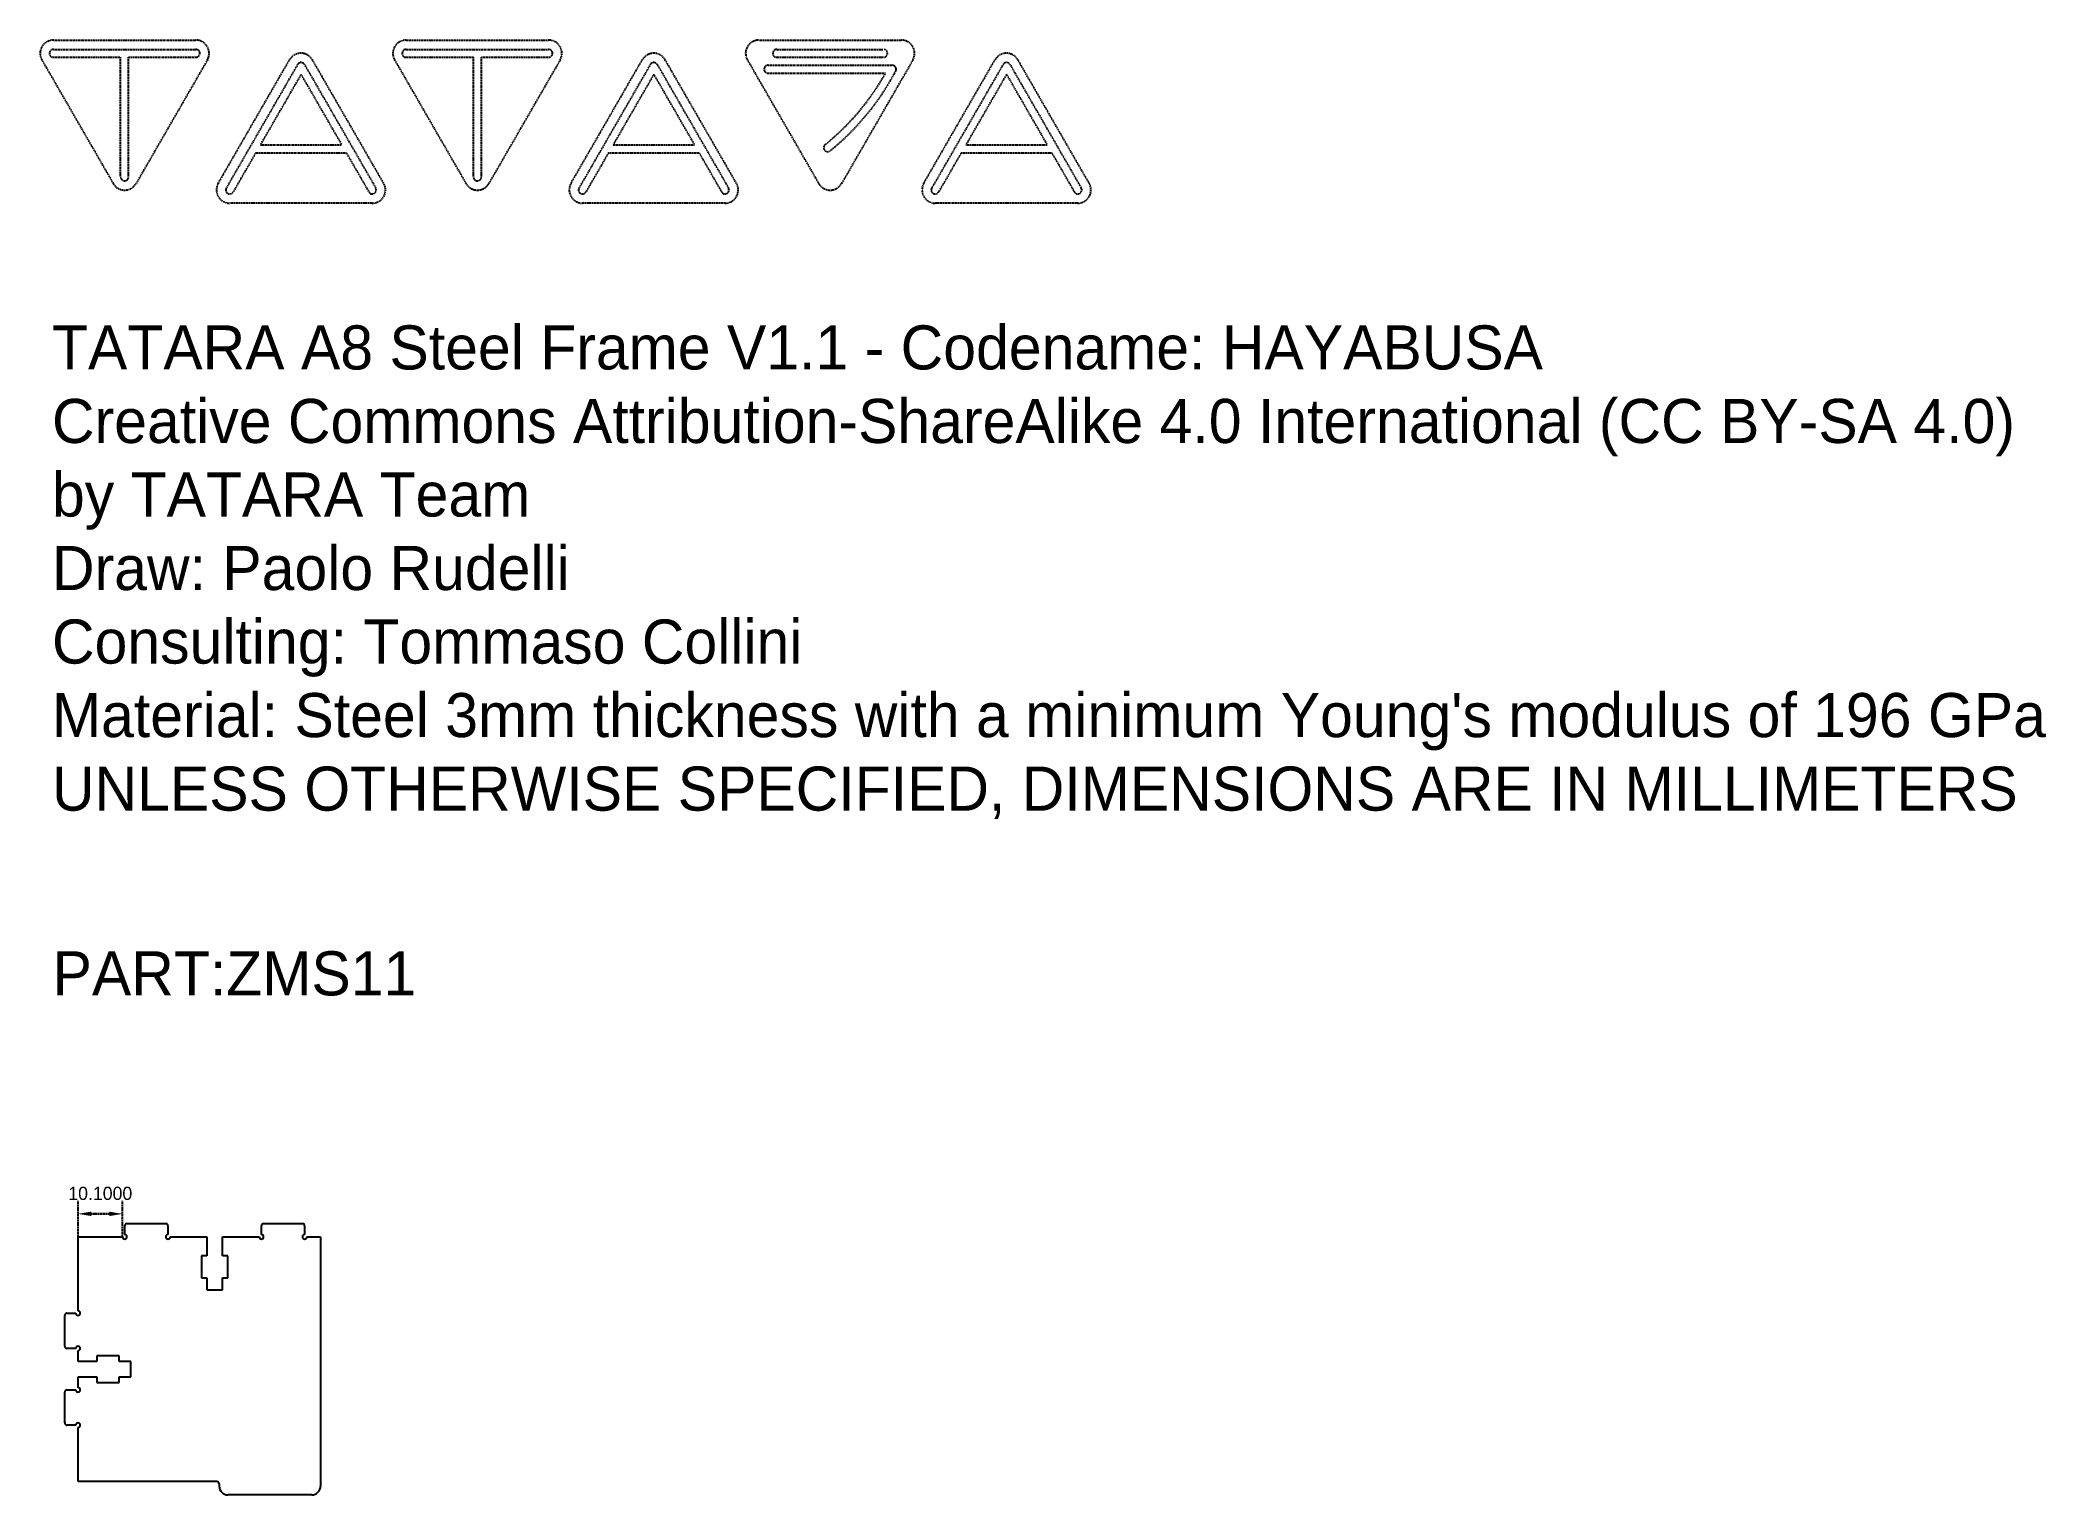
# Model space of a CAD drawing. Header units: inches. Extents: x 231 to 686, y -5 to 325.
import ezdxf

# ---------------------------------------------------------------- set-up
doc = ezdxf.new("R2010")
doc.units = ezdxf.units.IN
doc.header["$MEASUREMENT"] = 0
doc.linetypes.add('HIDDEN', pattern=[0.15, 0.1, -0.05])
doc.layers.get('Defpoints').update_dxf_attribs({"linetype": 'CONTINUOUS'})
for name, color, linetype in [('NOTE', 3, 'CONTINUOUS'), ('QUOTE', 6, 'HIDDEN'), ('TATARA LOGO', 2, 'HIDDEN'), ('VISIBLE', 7, 'CONTINUOUS')]:
    doc.layers.add(name, color=color, linetype=linetype)
doc.dimstyles.get("Standard").update_dxf_attribs({"dimtxt": 0.18, "dimasz": 0.18, "dimexe": 0.18, "dimexo": 0.0625, "dimgap": 0.09, "dimtad": 0, "dimtih": 1, "dimtoh": 1, "dimdec": 4, "dimzin": 0, "dimdsep": 46, "dimtxsty": 'Standard', "dimcen": 0.09, "dimadec": 0, "dimazin": 0, "dimtfac": 1, "dimtdec": 4, "dimtofl": 0, "dimtmove": 0, "dimatfit": 3, "dimfxl": 1, "dimtolj": 1, "dimtzin": 0, "dimarcsym": 0})

# ---------------------------------------------------------------- blocks, each defined once
blk = doc.blocks.new('*D3')
at = {"layer": 'Defpoints', "color": 0}
for p in [(249.5, 58.71), (239.4, 53.5), (249.5, 53.5)]:
    blk.add_point(p, dxfattribs=at)
at = {"layer": 'QUOTE', "color": 0, "lineweight": -2}
for p, q in [((239.4, 53.56), (239.4, 61.71)), ((249.5, 53.56), (249.5, 61.71)), ((242.4, 58.71), (246.5, 58.71)), ((246.5, 58.71), (242.4, 58.71))]:
    blk.add_line(p, q, dxfattribs=at)
at = {"layer": 'QUOTE', "color": 0}
for points in [[(242.4, 59.21), (242.4, 58.21), (239.4, 58.71)], [(246.5, 58.21), (246.5, 59.21), (249.5, 58.71)]]:
    blk.add_solid(points, dxfattribs=at)
at = {"layer": 'QUOTE', "color": 0, "insert": (244.45, 63.34), "char_height": 3, "attachment_point": 5}
blk.add_mtext('\\A1;10.1000', dxfattribs=at)

msp = doc.modelspace()

# ---------------------------------------------------------------- linework, layer by layer
at = {"layer": 'TATARA LOGO'}
for p, q in [((233.80333, 324.80671), (266.13495, 324.80671)), ((313.80333, 324.80671), (346.13495, 324.80671)), ((393.80333, 324.80671), (426.13495, 324.80671)), ((231.20526, 320.30671), (247.37106, 292.30671)), ((233.80333, 322.70671), (266.13495, 322.70671)), ((233.80333, 320.90671), (249.06914, 320.90671)), ((249.06914, 293.80671), (249.06914, 320.90671)), ((250.86914, 320.90671), (266.13495, 320.90671)), ((250.86914, 293.80671), (250.86914, 320.90671)), ((268.73302, 320.30671), (252.56722, 292.30671)), ((271.20526, 292.34004), (287.37106, 320.34004)), ((289.18972, 319.29004), (273.02391, 291.29004)), ((290.74856, 319.29004), (306.91437, 291.29004)), ((308.73302, 292.34004), (292.56722, 320.34004)), ((311.20526, 320.30671), (327.37106, 292.30671)), ((313.80333, 322.70671), (346.13495, 322.70671)), ((313.80333, 320.90671), (329.06914, 320.90671)), ((329.06914, 293.80671), (329.06914, 320.90671)), ((330.86914, 293.80671), (330.86914, 320.90671)), ((330.86914, 320.90671), (346.13495, 320.90671)), ((348.73302, 320.30671), (332.56722, 292.30671)), ((351.20526, 292.34004), (367.37106, 320.34004)), ((369.18972, 319.29004), (353.02391, 291.29004)), ((370.74856, 319.29004), (386.91437, 291.29004)), ((388.73302, 292.34004), (372.56722, 320.34004)), ((391.20526, 320.30671), (407.37106, 292.30671)), ((395.88179, 319.10671), (424.05649, 319.10671)), ((397.85933, 322.70671), (422.07895, 322.70671)), ((397.85933, 320.90671), (422.07895, 320.90671)), ((428.73302, 320.30671), (412.56722, 292.30671)), ((431.20526, 292.34004), (447.37106, 320.34004)), ((449.18972, 319.29004), (433.02391, 291.29004)), ((450.74856, 319.29004), (466.91437, 291.29004)), ((468.73302, 292.34004), (452.56722, 320.34004)), ((289.96914, 317.04004), (280.75078, 301.07337)), ((289.96914, 317.04004), (299.1875, 301.07337)), ((369.96914, 317.04004), (360.75078, 301.07337)), ((369.96914, 317.04004), (379.1875, 301.07337)), ((395.88179, 317.30671), (422.54075, 317.30671)), ((449.96914, 317.04004), (440.75078, 301.07337)), ((449.96914, 317.04004), (459.1875, 301.07337)), ((280.75078, 301.07337), (299.1875, 301.07337)), ((360.75078, 301.07337), (379.1875, 301.07337)), ((440.75078, 301.07337), (459.1875, 301.07337)), ((279.71155, 299.27337), (274.58275, 290.39003)), ((279.71155, 299.27337), (300.22673, 299.27337)), ((300.22673, 299.27337), (305.35552, 290.39004)), ((359.71155, 299.27337), (354.58275, 290.39003)), ((359.71155, 299.27337), (380.22673, 299.27337)), ((380.22673, 299.27337), (385.35552, 290.39004)), ((439.71155, 299.27337), (434.58275, 290.39003)), ((439.71155, 299.27337), (460.22673, 299.27337)), ((460.22673, 299.27337), (465.35552, 290.39004)), ((306.13495, 287.84004), (273.80333, 287.84004)), ((386.13495, 287.84004), (353.80333, 287.84004)), ((466.13495, 287.84004), (433.80333, 287.84004))]:
    msp.add_line(p, q, dxfattribs=at)
for centre, radius, start, end in [((233.80333, 321.80671), 3, 90, 210), ((266.13495, 321.80671), 3, 330, 90), ((313.80333, 321.80671), 3, 90, 210), ((346.13495, 321.80671), 3, 330, 90), ((393.80333, 321.80671), 3, 90, 210), ((426.13495, 321.80671), 3, 330, 90), ((233.80333, 321.80671), 0.9, 90, 270), ((266.13495, 321.80671), 0.9, 270, 90), ((289.96914, 318.84004), 3, 30, 150), ((289.96914, 318.84004), 0.9, 30, 149.9999972), ((313.80333, 321.80671), 0.9, 90, 270), ((346.13495, 321.80671), 0.9, 270, 90), ((346.13495, 321.80671), 0.9, 270, 90), ((369.96914, 318.84004), 3, 30, 150), ((369.96914, 318.84004), 0.9, 30, 149.9999972), ((395.88179, 318.20671), 0.9, 90, 270), ((397.85933, 321.80671), 0.9, 90, 270), ((422.07895, 321.80671), 0.9, 270, 90), ((424.05649, 318.20671), 0.9, 329.9999988, 90), ((449.96914, 318.84004), 3, 30, 150), ((449.96914, 318.84004), 0.9, 30, 149.9999972), ((373.56493, 344.84024), 56.18474, 308.8897527, 330.6559013), ((373.56493, 344.84024), 57.98474, 308.8897527, 332.1550619), ((409.4041, 300.40801), 0.9, 128.8897527, 308.8897527), ((249.96914, 293.80671), 3, 210, 330), ((249.96914, 293.80671), 0.9, 180, 0), ((273.80333, 290.84004), 3, 150, 270), ((273.80333, 290.84004), 0.9, 149.9999972, 329.9991008), ((306.13495, 290.84004), 0.9, 210, 30), ((306.13495, 290.84004), 3, 270, 30), ((329.96914, 293.80671), 3, 210, 330), ((329.96914, 293.80671), 0.9, 180, 0), ((353.80333, 290.84004), 3, 150, 270), ((353.80333, 290.84004), 0.9, 149.9999972, 329.9991008), ((386.13495, 290.84004), 0.9, 210, 30), ((386.13495, 290.84004), 3, 270, 30), ((409.96914, 293.80671), 3, 210, 330), ((433.80333, 290.84004), 3, 150, 270), ((433.80333, 290.84004), 0.9, 149.9999972, 329.9991008), ((466.13495, 290.84004), 0.9, 210, 30), ((466.13495, 290.84004), 3, 270, 30)]:
    msp.add_arc(centre, radius, start, end, dxfattribs=at)
at = {"layer": 'VISIBLE'}
for p, q in [((249.99999, 54), (249.99999, 56)), ((250.49999, 56.5), (259.29999, 56.5)), ((259.79999, 56), (259.79999, 54)), ((280.99999, 54), (280.99999, 56)), ((281.49999, 56.5), (290.29999, 56.5)), ((290.79999, 56), (290.79999, 54)), ((239.39999, 53.5), (249.49999, 53.5)), ((239.39999, 36.7), (239.39999, 53.5)), ((260.29999, 53.5), (268.64999, 53.5)), ((268.64999, 53.5), (268.64999, 49.2)), ((272.14999, 53.5), (280.49999, 53.5)), ((272.14999, 49.2), (272.14999, 53.5)), ((291.29999, 53.5), (294.39999, 53.5)), ((294.39999, 53.5), (294.39999, -3)), ((267.39999, 49.2), (267.39999, 44.2)), ((268.64999, 49.2), (267.39999, 49.2)), ((273.39999, 49.2), (272.14999, 49.2)), ((273.39999, 44.2), (273.39999, 49.2)), ((267.39999, 44.2), (268.64999, 44.2)), ((268.64999, 44.2), (268.64999, 41.5)), ((268.64999, 41.5), (272.14999, 41.5)), ((272.14999, 44.2), (273.39999, 44.2)), ((272.14999, 41.5), (272.14999, 44.2)), ((236.39999, 28.7), (236.39999, 35.7)), ((236.89999, 36.2), (238.89999, 36.2)), ((238.89999, 28.2), (236.89999, 28.2)), ((239.39999, 25.25), (239.39999, 27.7)), ((243.69999, 25.25), (239.39999, 25.25)), ((243.69999, 26.5), (243.69999, 25.25)), ((248.69999, 26.5), (243.69999, 26.5)), ((248.69999, 25.25), (248.69999, 26.5)), ((251.39999, 25.25), (248.69999, 25.25)), ((251.39999, 21.75), (251.39999, 25.25)), ((236.4, 11.3), (236.4, 18.3)), ((236.9, 18.8), (238.89999, 18.8)), ((239.39999, 21.75), (243.69999, 21.75)), ((239.39999, 19.3), (239.39999, 21.75)), ((243.69999, 21.75), (243.69999, 20.5)), ((243.69999, 20.5), (248.69999, 20.5)), ((248.69999, 21.75), (251.39999, 21.75)), ((248.69999, 20.5), (248.69999, 21.75)), ((238.89999, 10.8), (236.9, 10.8)), ((239.39999, -2), (239.39999, 10.3)), ((270.90462, -2), (239.39999, -2)), ((271.4046, -2.49536), (271.40946, -3.01858)), ((292.39999, -5), (273.40937, -5))]:
    msp.add_line(p, q, dxfattribs=at)
for centre, radius, start, end in [((250.49999, 56), 0.5, 90, 180), ((259.29999, 56), 0.5, 0, 90), ((281.49999, 56), 0.5, 90, 180), ((290.29999, 56), 0.5, 0, 90), ((249.99999, 53.5), 0.5, 180, 90), ((259.79999, 53.5), 0.5, 90, 0), ((280.99999, 53.5), 0.5, 180, 90), ((290.79999, 53.5), 0.5, 90, 0), ((239.39999, 36.2), 0.5, 180, 90), ((236.89999, 35.7), 0.5, 90, 180), ((236.89999, 28.7), 0.5, 180, 270), ((239.39999, 28.2), 0.5, 270, 180), ((236.9, 18.3), 0.5, 90, 180), ((239.39999, 18.8), 0.5, 180, 90), ((236.9, 11.3), 0.5, 180, 270), ((239.39999, 10.8), 0.5, 270, 180), ((270.90462, -2.5), 0.5, 0.5323387, 90), ((273.40937, -3), 2, 180.5323387, 270), ((292.39999, -3), 2, 270.0001521, 0)]:
    msp.add_arc(centre, radius, start, end, dxfattribs=at)

# ---------------------------------------------------------------- texts
at = {"layer": 'NOTE', "char_height": 10, "width": 1231.3748319, "attachment_point": 1}
for s, insert in [("{\\pxsm1;TATARA A8 Steel Frame V1.1 - Codename: HAYABUSA\\PCreative Commons Attribution-ShareAlike 4.0 International (CC BY-SA 4.0)\\Pby TATARA Team\\PDraw: Paolo Rudelli\\PConsulting: Tommaso Collini\\P\\pql;Material: Steel 3mm thickness with a minimum Young's modulus of 196 GPa\\P\\pq*;UNLESS OTHERWISE SPECIFIED, DIMENSIONS ARE IN MILLIMETERS}", (233.49098, 260.13815)), ('{\\pxsm1;PART:ZMS11}', (233.64095, 118.23099))]:
    msp.add_mtext(s, dxfattribs=dict(at, insert=insert))

# ---------------------------------------------------------------- dimensions: what is measured, and where the dimension line sits
at = {"layer": 'QUOTE'}
dim = msp.add_linear_dim(base=(249.49999, 58.7085), p1=(239.39999, 53.5), p2=(249.49999, 53.5), dimstyle='Standard', override={"dimtxt": 3, "dimasz": 3, "dimexe": 3, "dimlfac": 1, "dimtmove": 2}, dxfattribs=at)
dim.commit()
dim.dimension.update_dxf_attribs({"geometry": '*D3', "text_midpoint": (244.44999, 63.3435)})

doc.saveas('drawing.dxf')
